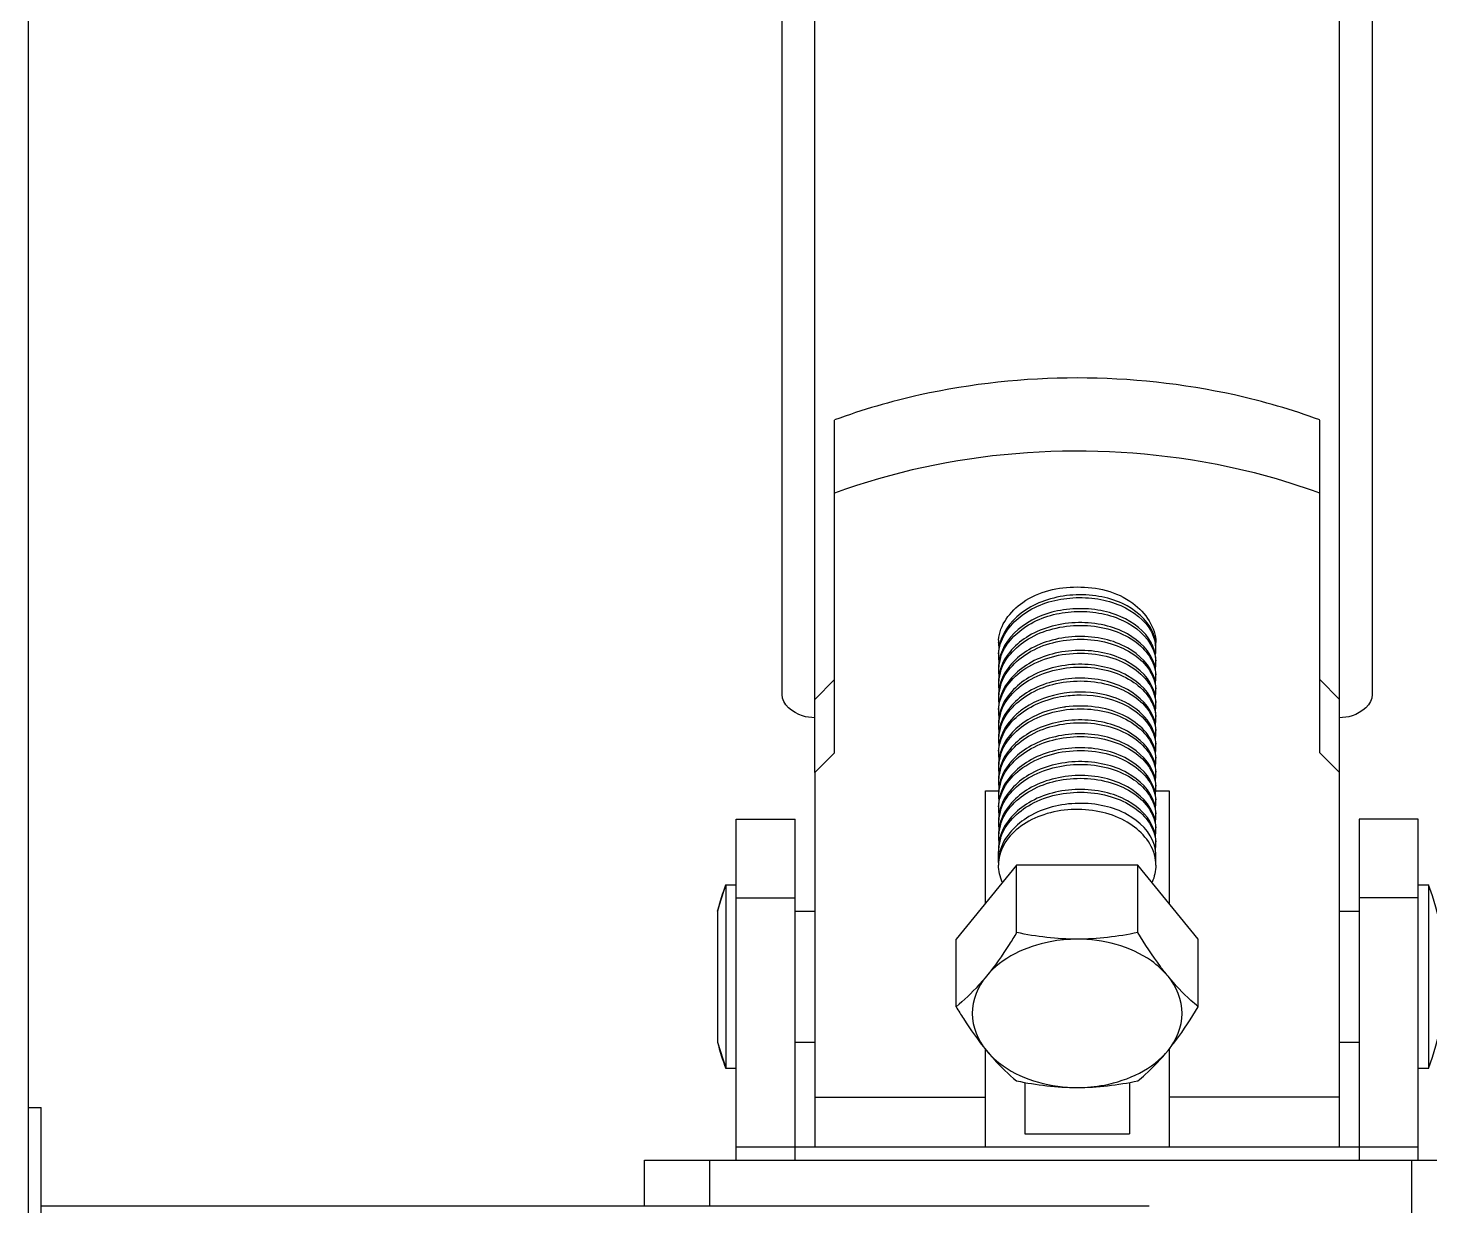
# Model space of a CAD drawing. Extents: x 69728788 to 150676229, y 20327566 to 43663798.
# Drawn here: x 75457883.2 to 75458370, y 20748053 to 20748462.2 of the extents above; entities that cross this region are included whole.
import ezdxf

# ---------------------------------------------------------------- set-up
doc = ezdxf.new("R2010")
doc.units = 0
doc.header["$LTSCALE"] = 1000
doc.header["$MEASUREMENT"] = 0
doc.layers.get('0').update_dxf_attribs({"linetype": 'CONTINUOUS'})
doc.layers.add('02___PRT_ALL_AXES', color=7, linetype='CONTINUOUS')

msp = doc.modelspace()

# ---------------------------------------------------------------- linework, layer by layer
at = {"color": 7, "linetype": 'Continuous'}
for p, q in [((75457883.25, 20750682.54), (75457883.25, 20747039.89)), ((75458145.06, 20748230.66), (75458145.06, 20749750.42)), ((75458349.96, 20749750.42), (75458349.96, 20748230.66)), ((75458156.45, 20748228.95), (75458156.45, 20749700.99)), ((75458338.58, 20748228.95), (75458338.58, 20749700.99)), ((75458220.19, 20748248.62), (75458220.19, 20748248.69)), ((75458156.45, 20748203.52), (75458156.45, 20748073.49)), ((75458338.58, 20748073.49), (75458338.58, 20748203.52)), ((75458215.64, 20748158.14), (75458215.64, 20748197.17)), ((75458279.39, 20748197.17), (75458279.39, 20748158.14)), ((75458129.13, 20748068.94), (75458129.13, 20748187.32)), ((75458129.13, 20748187.32), (75458149.62, 20748187.32)), ((75458149.62, 20748068.94), (75458149.62, 20748187.32)), ((75458365.9, 20748187.32), (75458345.41, 20748187.32)), ((75458345.41, 20748187.32), (75458345.41, 20748068.94)), ((75458365.9, 20748068.94), (75458365.9, 20748187.32)), ((75458220.65, 20748175.99), (75458220.19, 20748176.18)), ((75458220.19, 20748172.31), (75458220.19, 20748176.18)), ((75458274.83, 20748171.42), (75458274.83, 20748174.73)), ((75458226.48, 20748171.42), (75458205.45, 20748145.66)), ((75458268.54, 20748171.42), (75458226.48, 20748171.42)), ((75458289.57, 20748145.66), (75458268.54, 20748171.42)), ((75458125.48, 20748164.56), (75458129.13, 20748164.56)), ((75458129.13, 20748160), (75458149.62, 20748160)), ((75458365.9, 20748160), (75458345.41, 20748160)), ((75458365.9, 20748164.56), (75458369.54, 20748164.56)), ((75458149.62, 20748155.45), (75458156.45, 20748155.45)), ((75458338.58, 20748155.45), (75458345.41, 20748155.45)), ((75458215.64, 20748073.49), (75458215.64, 20748107.44)), ((75458279.39, 20748107.44), (75458279.39, 20748073.49)), ((75458125.48, 20748100.81), (75458129.13, 20748100.81)), ((75458365.9, 20748100.81), (75458369.54, 20748100.81)), ((75458229.3, 20748095.92), (75458229.3, 20748078.04)), ((75458265.73, 20748095.92), (75458265.73, 20748078.04)), ((75457883.25, 20748087.15), (75457887.8, 20748087.15)), ((75457887.8, 20748041.62), (75457887.8, 20748087.15)), ((75458156.45, 20748090.83), (75458215.64, 20748090.83)), ((75458338.58, 20748090.83), (75458279.39, 20748090.83)), ((75458229.3, 20748078.04), (75458265.73, 20748078.04)), ((75458129.13, 20748073.49), (75458365.9, 20748073.49)), ((75458097.25, 20748053), (75458097.25, 20748068.94)), ((75458097.25, 20748068.94), (75458484.28, 20748068.94)), ((75458120.02, 20748053), (75458120.02, 20748068.94)), ((75458363.62, 20748068.94), (75458363.62, 20747832.17)), ((75457887.8, 20748053), (75458272.56, 20748053))]:
    msp.add_line(p, q, dxfattribs=at)
for centre, radius, start, end in [((75458260.99, 20748246.87), 13.88, 16.463, 24.1462), ((75458234.9, 20748248.62), 14.71, 178.7568, 179.7371), ((75458234.88, 20748248.62), 14.69, 179.7373, 180), ((75458235.04, 20748248.62), 14.84, 180.017, 187.4905), ((75458235.39, 20748244.7), 15.2, 165.833, 172.4333), ((75458235.59, 20748244.66), 15.4, 165.5442, 165.8443), ((75458259.56, 20748240.38), 15.47, 29.635, 30.5689), ((75458260.12, 20748241.66), 14.83, 25.7531, 27.6632), ((75458260.64, 20748241.9), 14.26, 20.1759, 25.7754), ((75458261.53, 20748247.04), 13.32, 15.3164, 16.4117), ((75458261.78, 20748247.11), 13.06, 8.8387, 15.3294), ((75458261.94, 20748246.17), 12.9, 9.5494, 10.9745), ((75458262.07, 20748246.19), 12.76, 4.3772, 9.5535), ((75458262.04, 20748251.05), 12.79, 351.2051, 354.2165), ((75458262.02, 20748247.15), 12.81, 6.8038, 8.821), ((75458262.19, 20748247.17), 12.64, 0.0138, 6.8103), ((75458235.04, 20748244.75), 14.85, 172.4409, 179.9826), ((75458234.95, 20748243.79), 14.75, 176.2908, 179.9967), ((75458235.04, 20748243.79), 14.85, 180.0174, 187.5633), ((75458235.39, 20748239.87), 15.2, 165.6882, 172.5045), ((75458235.58, 20748238.87), 15.4, 162.4954, 170.6136), ((75458235.77, 20748239.78), 15.59, 162.517, 165.6934), ((75458261.11, 20748242.08), 13.75, 18.8402, 20.1483), ((75458261.3, 20748242.14), 13.55, 16.7965, 18.8416), ((75458261.68, 20748242.25), 13.16, 10.3064, 16.8137), ((75458262.11, 20748242.33), 12.73, 0.0321, 10.2928), ((75458262.18, 20748246.21), 12.66, 352.6975, 359.9837), ((75458262.22, 20748246.2), 12.62, 0.0037, 4.3716), ((75458235.04, 20748239.92), 14.84, 172.5135, 179.983), ((75458234.95, 20748238.96), 14.76, 176.2906, 179.9967), ((75458235.04, 20748238.96), 14.85, 180.0173, 187.5347), ((75458235.15, 20748238.94), 14.96, 170.6414, 176.2826), ((75458235.39, 20748235.04), 15.2, 165.7505, 172.4767), ((75458235.58, 20748234.04), 15.4, 162.4832, 170.5789), ((75458235.77, 20748234.95), 15.59, 162.5133, 165.755), ((75458261.53, 20748237.38), 13.32, 15.3039, 16.412), ((75458261.78, 20748237.45), 13.06, 8.839, 15.3168), ((75458262.14, 20748241.38), 12.69, 351.1952, 359.9741), ((75458262.14, 20748237.51), 12.69, 0.0261, 8.8331), ((75458262.24, 20748241.37), 12.59, 0.0047, 4.3399), ((75458235.04, 20748235.09), 14.85, 172.4851, 179.9829), ((75458234.95, 20748234.13), 14.76, 176.2901, 179.9967), ((75458235.04, 20748234.14), 14.85, 180.0171, 187.5223), ((75458235.15, 20748234.11), 14.96, 170.6064, 176.282), ((75458235.39, 20748230.21), 15.2, 165.7629, 172.465), ((75458235.58, 20748229.21), 15.4, 162.498, 170.6185), ((75458235.77, 20748230.12), 15.59, 162.501, 165.7673), ((75458261.53, 20748232.55), 13.32, 15.3602, 16.4085), ((75458261.78, 20748232.62), 13.06, 8.8275, 15.3735), ((75458262.14, 20748236.55), 12.69, 351.1826, 359.9739), ((75458262.14, 20748232.68), 12.69, 0.0261, 8.8211), ((75458262.24, 20748236.54), 12.59, 0.0047, 4.3394), ((75458235.04, 20748230.26), 14.85, 172.4732, 179.9828), ((75458234.95, 20748229.3), 14.75, 176.2908, 179.9967), ((75458235.05, 20748229.31), 14.86, 180.018, 187.7975), ((75458235.15, 20748229.28), 14.96, 170.6461, 176.2828), ((75458235.38, 20748225.39), 15.19, 165.7041, 172.7434), ((75458235.77, 20748225.29), 15.59, 162.5159, 165.7097), ((75458261.53, 20748227.72), 13.32, 15.3455, 16.4078), ((75458261.78, 20748227.79), 13.06, 8.8161, 15.3587), ((75458262.14, 20748231.72), 12.69, 351.1717, 359.9739), ((75458262.14, 20748227.85), 12.69, 0.026, 8.8097), ((75458262.24, 20748231.71), 12.59, 0.0047, 4.3395), ((75458235.03, 20748225.43), 14.84, 172.7542, 179.9843), ((75458234.95, 20748224.47), 14.75, 176.2906, 179.9967), ((75458235.04, 20748224.48), 14.85, 180.0174, 187.5513), ((75458235.39, 20748220.56), 15.2, 165.7267, 172.493), ((75458235.58, 20748219.55), 15.4, 162.4909, 170.6051), ((75458235.77, 20748220.46), 15.59, 162.5135, 165.7315), ((75458248.52, 20748188.7), 37.96, 97.612, 98.5483), ((75458252.36, 20748203.67), 26.15, 59.2313, 60.5207), ((75458261.53, 20748222.89), 13.32, 15.3562, 16.4067), ((75458261.78, 20748222.96), 13.06, 8.5831, 15.3704), ((75458262.13, 20748226.89), 12.7, 350.9429, 359.9728), ((75458262.15, 20748223.02), 12.69, 0.0243, 8.5745), ((75458262.24, 20748226.89), 12.59, 0.0047, 4.3394), ((75458235.04, 20748220.6), 14.85, 172.5017, 179.9829), ((75458234.95, 20748219.64), 14.76, 176.2904, 179.9967), ((75458235.04, 20748219.65), 14.85, 180.0173, 187.5367), ((75458235.15, 20748219.63), 14.96, 170.6329, 176.2824), ((75458235.39, 20748215.73), 15.2, 165.766, 172.4789), ((75458235.58, 20748214.72), 15.4, 162.488, 170.5957), ((75458235.77, 20748215.63), 15.59, 162.5087, 165.7704), ((75458261.53, 20748218.06), 13.32, 15.3803, 16.4044), ((75458261.77, 20748218.13), 13.06, 8.806, 15.3938), ((75458262.14, 20748222.06), 12.69, 351.161, 359.9738), ((75458262.14, 20748218.19), 12.69, 0.0259, 8.7993), ((75458262.24, 20748222.06), 12.59, 0.0047, 4.3393), ((75458235.04, 20748215.77), 14.85, 172.4872, 179.9829), ((75458234.95, 20748214.81), 14.76, 176.2903, 179.9967), ((75458235.04, 20748214.82), 14.85, 180.0173, 187.5328), ((75458235.15, 20748214.8), 14.96, 170.6233, 176.2823), ((75458235.39, 20748210.9), 15.2, 165.7649, 172.4752), ((75458235.77, 20748210.8), 15.59, 162.5058, 165.7693), ((75458261.52, 20748213.23), 13.32, 15.4324, 16.4009), ((75458261.77, 20748213.3), 13.06, 8.7871, 15.4463), ((75458262.14, 20748217.23), 12.69, 351.1413, 359.9737), ((75458262.14, 20748213.36), 12.69, 0.0258, 8.7798), ((75458262.24, 20748217.23), 12.59, 0.0047, 4.3389), ((75458235.04, 20748210.94), 14.85, 172.4835, 179.9829), ((75458234.95, 20748209.98), 14.76, 176.2866, 179.9968), ((75458235.03, 20748209.99), 14.84, 180.0162, 187.3323), ((75458235.38, 20748206.07), 15.2, 165.7459, 172.2807), ((75458235.58, 20748205.06), 15.4, 162.4871, 170.6053), ((75458235.78, 20748205.97), 15.61, 162.4516, 165.7498), ((75458261.73, 20748208.46), 13.11, 9.0944, 16.4713), ((75458262.13, 20748208.53), 12.7, 0.0272, 9.08), ((75458262.15, 20748212.4), 12.69, 351.4494, 359.976), ((75458262.23, 20748212.4), 12.6, 0.0046, 4.3456), ((75458235.05, 20748206.11), 14.85, 172.2882, 179.9823), ((75458234.95, 20748205.15), 14.75, 176.2903, 179.9967), ((75458235.04, 20748205.16), 14.85, 180.0172, 187.5261), ((75458235.15, 20748205.14), 14.96, 170.633, 176.2824), ((75458235.39, 20748201.24), 15.2, 165.7642, 172.4682), ((75458235.58, 20748200.23), 15.4, 162.4824, 170.5717), ((75458235.77, 20748201.14), 15.59, 162.5049, 165.7686), ((75458261.53, 20748203.58), 13.32, 15.3426, 16.4105), ((75458261.78, 20748203.64), 13.06, 8.8357, 15.3558), ((75458262.14, 20748207.57), 12.69, 351.1911, 359.9741), ((75458262.14, 20748203.7), 12.69, 0.0261, 8.8295), ((75458262.24, 20748207.57), 12.59, 0.0047, 4.3396), ((75458235.04, 20748201.29), 14.85, 172.4765, 179.9828), ((75458234.95, 20748200.32), 14.75, 176.29, 179.9967), ((75458235.04, 20748200.33), 14.85, 180.0171, 187.5169), ((75458235.15, 20748200.31), 14.96, 170.5993, 176.2819), ((75458235.39, 20748196.41), 15.2, 165.7627, 172.4595), ((75458235.58, 20748195.4), 15.4, 162.4829, 170.5782), ((75458235.77, 20748196.31), 15.59, 162.5002, 165.767), ((75458261.53, 20748198.75), 13.32, 15.3335, 16.4046), ((75458261.78, 20748198.81), 13.06, 8.8222, 15.3467), ((75458262.14, 20748202.74), 12.69, 351.178, 359.9739), ((75458262.14, 20748198.87), 12.69, 0.0259, 8.8159), ((75458262.24, 20748202.74), 12.59, 0.0047, 4.3395), ((75458235.04, 20748196.46), 14.85, 172.4677, 179.9827), ((75458234.95, 20748195.49), 14.75, 176.29, 179.9967), ((75458235.04, 20748195.5), 14.84, 180.017, 187.4489), ((75458235.15, 20748195.48), 14.96, 170.6057, 176.2819), ((75458235.39, 20748191.58), 15.2, 165.7631, 172.3902), ((75458235.77, 20748191.48), 15.59, 162.5007, 165.7672), ((75458261.53, 20748193.92), 13.32, 15.295, 16.4082), ((75458261.78, 20748193.98), 13.06, 8.8659, 15.3078), ((75458262.14, 20748197.92), 12.69, 351.2218, 359.9742), ((75458262.14, 20748194.04), 12.69, 0.0263, 8.8603), ((75458262.24, 20748197.91), 12.59, 0.0047, 4.3399), ((75458235.04, 20748191.63), 14.85, 172.3978, 179.9823), ((75458234.95, 20748190.66), 14.75, 176.29, 179.9967), ((75458235.04, 20748190.67), 14.85, 180.0171, 187.5089), ((75458235.39, 20748186.75), 15.2, 165.7634, 172.4513), ((75458235.58, 20748185.74), 15.4, 162.4867, 170.562), ((75458235.77, 20748186.65), 15.59, 162.5015, 165.7677), ((75458261.53, 20748189.09), 13.32, 15.3024, 16.4096), ((75458261.78, 20748189.15), 13.05, 8.6158, 15.3161), ((75458262.13, 20748193.09), 12.7, 350.9764, 359.9733), ((75458262.15, 20748189.21), 12.69, 0.0245, 8.608), ((75458262.24, 20748193.08), 12.59, 0.0047, 4.3399), ((75458262.24, 20748188.25), 12.59, 0.0047, 4.3399), ((75458235.04, 20748186.8), 14.85, 172.4594, 179.9827), ((75458234.95, 20748185.83), 14.76, 176.29, 179.9967), ((75458235.04, 20748185.84), 14.84, 180.017, 187.4917), ((75458235.15, 20748185.82), 14.96, 170.5894, 176.2819), ((75458235.39, 20748181.92), 15.2, 165.765, 172.4342), ((75458235.58, 20748180.91), 15.4, 162.4917, 170.5553), ((75458235.77, 20748181.82), 15.59, 162.5045, 165.7692), ((75458261.53, 20748184.26), 13.32, 15.3158, 16.4116), ((75458261.78, 20748184.32), 13.06, 8.8392, 15.3288), ((75458262.14, 20748188.26), 12.69, 351.1951, 359.9741), ((75458262.14, 20748184.38), 12.69, 0.0262, 8.8333), ((75458262.24, 20748183.42), 12.59, 0.0047, 4.3399), ((75458235.04, 20748181.97), 14.85, 172.4422, 179.9826), ((75458234.95, 20748181.01), 14.76, 176.2903, 179.9967), ((75458235.04, 20748181.01), 14.85, 180.0172, 187.5273), ((75458235.15, 20748180.99), 14.96, 170.5827, 176.2821), ((75458235.39, 20748177.09), 15.2, 165.7668, 172.4699), ((75458235.58, 20748176.08), 15.4, 162.4849, 170.5952), ((75458235.77, 20748176.99), 15.59, 162.5094, 165.7711), ((75458261.53, 20748179.43), 13.32, 15.3138, 16.4121), ((75458261.78, 20748179.49), 13.06, 8.8348, 15.3268), ((75458262.14, 20748183.43), 12.69, 351.1908, 359.9741), ((75458262.14, 20748179.55), 12.69, 0.0261, 8.8289), ((75458262.24, 20748178.59), 12.59, 0.0047, 4.3394), ((75458235.04, 20748177.14), 14.85, 172.4782, 179.9829), ((75458234.95, 20748176.18), 14.75, 176.2902, 179.9967), ((75458235.15, 20748176.16), 14.96, 170.6229, 176.2822), ((75458235.77, 20748172.17), 15.59, 162.5026, 165.791), ((75458261.53, 20748174.6), 13.32, 15.3664, 16.4089), ((75458261.77, 20748174.66), 13.06, 8.8239, 15.3798), ((75458262.14, 20748178.6), 12.69, 351.179, 359.9739), ((75458262.14, 20748174.72), 12.69, 0.0261, 8.8175)]:
    msp.add_arc(centre, radius, start, end, dxfattribs=at)
for points, knots in [([(75458273.66, 20748252.55), (75458271.71, 20748256.89), (75458265.13, 20748262.16), (75458254.96, 20748265.1), (75458246.04, 20748265.57), (75458237.26, 20748263.93), (75458227.52, 20748259.59), (75458221.88, 20748253.17), (75458220.67, 20748248.5)], [0, 0, 0, 0, 0.223773, 0.357617, 0.498713, 0.639512, 0.772857, 1, 1, 1, 1]), ([(75458220.92, 20748248.39), (75458222.35, 20748252.88), (75458230.09, 20748261.11), (75458243.28, 20748264.67), (75458254.62, 20748264.18), (75458264.57, 20748261.43), (75458271.09, 20748256.54), (75458273.26, 20748252.4)], [0, 0, 0, 0, 0.228509, 0.499781, 0.640257, 0.774022, 1, 1, 1, 1]), ([(75458273.26, 20748248.54), (75458271.09, 20748252.68), (75458264.56, 20748257.57), (75458254.59, 20748260.32), (75458243.23, 20748260.8), (75458230.04, 20748257.22), (75458222.31, 20748248.96), (75458220.9, 20748244.46)], [0, 0, 0, 0, 0.226055, 0.35988, 0.500401, 0.771641, 1, 1, 1, 1]), ([(75458220.9, 20748243.5), (75458222.29, 20748247.92), (75458229.82, 20748256.08), (75458242.75, 20748259.75), (75458253.95, 20748259.44), (75458263.9, 20748256.9), (75458270.51, 20748252.27), (75458272.88, 20748248.25)], [0, 0, 0, 0, 0.227348, 0.497152, 0.637415, 0.771604, 1, 1, 1, 1]), ([(75458274.3, 20748241.15), (75458272.98, 20748245.64), (75458266.87, 20748251.56), (75458256.91, 20748255.07), (75458247.89, 20748256), (75458238.84, 20748254.74), (75458228.59, 20748250.72), (75458222.4, 20748244.4), (75458220.9, 20748239.63)], [0, 0, 0, 0, 0.2172, 0.349119, 0.49007, 0.632362, 0.768232, 1, 1, 1, 1]), ([(75458220.9, 20748238.67), (75458222.49, 20748243.71), (75458229.27, 20748250.3), (75458240.26, 20748254.15), (75458249.86, 20748255.06), (75458259.16, 20748253.58), (75458267.14, 20748249.95), (75458272.87, 20748244.5), (75458274.62, 20748239.75), (75458274.8, 20748237.5)], [0, 0, 0, 0, 0.234601, 0.372819, 0.516614, 0.657142, 0.786237, 0.899566, 1, 1, 1, 1]), ([(75458274.3, 20748236.32), (75458272.98, 20748240.81), (75458266.87, 20748246.73), (75458256.91, 20748250.24), (75458247.89, 20748251.17), (75458238.84, 20748249.91), (75458228.59, 20748245.89), (75458222.4, 20748239.58), (75458220.9, 20748234.81)], [0, 0, 0, 0, 0.217195, 0.349114, 0.490063, 0.632357, 0.768233, 1, 1, 1, 1]), ([(75458220.9, 20748233.84), (75458222.49, 20748238.88), (75458229.26, 20748245.47), (75458240.25, 20748249.32), (75458249.86, 20748250.23), (75458259.16, 20748248.75), (75458267.13, 20748245.12), (75458272.87, 20748239.67), (75458274.62, 20748234.93), (75458274.8, 20748232.67)], [0, 0, 0, 0, 0.234601, 0.372807, 0.516599, 0.657132, 0.786232, 0.899564, 1, 1, 1, 1]), ([(75458220.22, 20748225.43), (75458220.39, 20748228.01), (75458222.28, 20748233.43), (75458228.63, 20748239.7), (75458237.38, 20748243.82), (75458247.42, 20748245.44), (75458257.46, 20748244.43), (75458266.22, 20748240.93), (75458272.63, 20748235.32), (75458274.61, 20748230.24), (75458274.8, 20748227.84)], [0, 0, 0, 0, 0.108836, 0.229817, 0.365008, 0.508761, 0.651467, 0.783424, 0.898808, 1, 1, 1, 1]), ([(75458274.3, 20748231.49), (75458272.98, 20748235.98), (75458266.87, 20748241.9), (75458256.91, 20748245.41), (75458247.89, 20748246.35), (75458238.83, 20748245.08), (75458228.59, 20748241.06), (75458222.4, 20748234.74), (75458220.9, 20748229.97)], [0, 0, 0, 0, 0.217199, 0.349123, 0.490078, 0.632366, 0.768232, 1, 1, 1, 1]), ([(75458274.3, 20748226.66), (75458272.98, 20748231.15), (75458266.87, 20748237.07), (75458256.91, 20748240.58), (75458247.89, 20748241.52), (75458238.84, 20748240.25), (75458228.59, 20748236.23), (75458222.4, 20748229.91), (75458220.9, 20748225.14)], [0, 0, 0, 0, 0.217199, 0.349123, 0.490079, 0.632367, 0.768233, 1, 1, 1, 1]), ([(75458220.9, 20748224.18), (75458222.49, 20748229.22), (75458229.27, 20748235.81), (75458240.26, 20748239.67), (75458249.86, 20748240.57), (75458259.16, 20748239.09), (75458267.13, 20748235.46), (75458272.87, 20748230.01), (75458274.62, 20748225.27), (75458274.8, 20748223.01)], [0, 0, 0, 0, 0.234599, 0.372817, 0.516611, 0.657137, 0.78623, 0.899563, 1, 1, 1, 1]), ([(75458274.3, 20748221.83), (75458272.98, 20748226.32), (75458266.87, 20748232.24), (75458256.91, 20748235.75), (75458247.89, 20748236.69), (75458238.84, 20748235.42), (75458228.59, 20748231.4), (75458222.4, 20748225.09), (75458220.9, 20748220.32)], [0, 0, 0, 0, 0.217199, 0.349112, 0.490063, 0.632356, 0.768233, 1, 1, 1, 1]), ([(75458220.9, 20748219.35), (75458222.49, 20748224.4), (75458229.27, 20748230.98), (75458240.26, 20748234.84), (75458249.86, 20748235.74), (75458259.16, 20748234.27), (75458267.13, 20748230.64), (75458272.87, 20748225.18), (75458274.62, 20748220.44), (75458274.8, 20748218.18)], [0, 0, 0, 0, 0.234599, 0.372814, 0.516606, 0.657131, 0.786224, 0.899562, 1, 1, 1, 1]), ([(75458156.45, 20748222.61), (75458154.98, 20748222.61), (75458150.24, 20748223.08), (75458145.06, 20748227.25), (75458145.06, 20748230.66)], [0, 0, 0, 0, 0.300361, 1, 1, 1, 1]), ([(75458220.22, 20748210.94), (75458220.37, 20748213.23), (75458221.87, 20748218.01), (75458226.99, 20748223.85), (75458234.25, 20748228.11), (75458239.91, 20748229.65), (75458242.88, 20748230.1)], [0, 0, 0, 0, 0.21682, 0.453957, 0.717085, 1, 1, 1, 1]), ([(75458266.18, 20748226.84), (75458263.58, 20748228.46), (75458251.79, 20748233.21), (75458237.3, 20748231.33), (75458229.35, 20748226.03)], [0, 0, 0, 0, 0.242438, 1, 1, 1, 1]), ([(75458242.88, 20748230.1), (75458244.85, 20748230.39), (75458252.44, 20748230.94), (75458260.33, 20748229.21), (75458265.23, 20748226.44)], [0, 0, 0, 0, 0.26131, 1, 1, 1, 1]), ([(75458349.96, 20748230.66), (75458349.96, 20748227.25), (75458344.78, 20748223.08), (75458340.04, 20748222.61), (75458338.58, 20748222.61)], [0, 0, 0, 0, 0.699639, 1, 1, 1, 1]), ([(75458242.88, 20748226.23), (75458237.89, 20748225.48), (75458228.77, 20748222.38), (75458222.19, 20748214.75), (75458220.9, 20748210.67)], [0, 0, 0, 0, 0.541307, 1, 1, 1, 1]), ([(75458229.35, 20748226.03), (75458228.33, 20748225.35), (75458224.72, 20748222.59), (75458221.9, 20748218.65), (75458220.9, 20748215.49)], [0, 0, 0, 0, 0.270094, 1, 1, 1, 1]), ([(75458220.9, 20748209.69), (75458222.49, 20748214.74), (75458229.27, 20748221.32), (75458240.26, 20748225.18), (75458249.86, 20748226.08), (75458259.16, 20748224.61), (75458267.13, 20748220.98), (75458272.87, 20748215.52), (75458274.62, 20748210.78), (75458274.8, 20748208.52)], [0, 0, 0, 0, 0.2346, 0.372814, 0.516605, 0.65714, 0.786235, 0.899567, 1, 1, 1, 1]), ([(75458274.3, 20748212.18), (75458272.8, 20748217.26), (75458265.3, 20748223.71), (75458253.73, 20748226.74), (75458246.9, 20748226.78), (75458243.49, 20748226.32)], [0, 0, 0, 0, 0.441714, 0.713654, 1, 1, 1, 1]), ([(75458265.74, 20748226.14), (75458268.21, 20748224.67), (75458272.48, 20748221.13), (75458274.61, 20748215.85), (75458274.8, 20748213.35)], [0, 0, 0, 0, 0.534403, 1, 1, 1, 1]), ([(75458274.3, 20748217), (75458274.02, 20748217.95), (75458272.34, 20748221.96), (75458268.99, 20748225.09), (75458266.18, 20748226.84)], [0, 0, 0, 0, 0.23168, 1, 1, 1, 1]), ([(75458274.3, 20748207.34), (75458272.98, 20748211.83), (75458266.87, 20748217.75), (75458256.91, 20748221.26), (75458247.89, 20748222.2), (75458238.84, 20748220.93), (75458228.59, 20748216.91), (75458222.4, 20748210.6), (75458220.9, 20748205.83)], [0, 0, 0, 0, 0.217198, 0.349118, 0.490075, 0.632362, 0.768234, 1, 1, 1, 1]), ([(75458220.9, 20748204.86), (75458222.49, 20748209.91), (75458229.27, 20748216.49), (75458240.26, 20748220.35), (75458249.86, 20748221.25), (75458259.16, 20748219.78), (75458267.13, 20748216.15), (75458272.87, 20748210.69), (75458274.62, 20748205.95), (75458274.8, 20748203.69)], [0, 0, 0, 0, 0.234603, 0.372813, 0.516604, 0.657136, 0.786228, 0.899564, 1, 1, 1, 1]), ([(75458274.3, 20748202.51), (75458272.98, 20748207), (75458266.87, 20748212.92), (75458256.91, 20748216.43), (75458247.9, 20748217.37), (75458238.84, 20748216.1), (75458228.59, 20748212.09), (75458222.4, 20748205.77), (75458220.9, 20748201)], [0, 0, 0, 0, 0.217202, 0.349116, 0.490071, 0.632358, 0.76823, 1, 1, 1, 1]), ([(75458220.9, 20748200.03), (75458222.49, 20748205.08), (75458229.27, 20748211.66), (75458240.26, 20748215.52), (75458249.86, 20748216.42), (75458259.16, 20748214.95), (75458267.13, 20748211.32), (75458272.87, 20748205.86), (75458274.62, 20748201.12), (75458274.8, 20748198.86)], [0, 0, 0, 0, 0.234605, 0.372816, 0.516608, 0.657138, 0.78623, 0.899566, 1, 1, 1, 1]), ([(75458220.22, 20748191.62), (75458220.39, 20748194.21), (75458222.28, 20748199.63), (75458228.63, 20748205.89), (75458237.38, 20748210.01), (75458247.42, 20748211.64), (75458257.46, 20748210.63), (75458266.22, 20748207.13), (75458272.63, 20748201.51), (75458274.61, 20748196.44), (75458274.8, 20748194.03)], [0, 0, 0, 0, 0.108831, 0.229813, 0.365006, 0.508762, 0.651468, 0.78342, 0.898809, 1, 1, 1, 1]), ([(75458274.3, 20748197.68), (75458272.98, 20748202.17), (75458266.87, 20748208.09), (75458256.91, 20748211.6), (75458247.89, 20748212.54), (75458238.84, 20748211.27), (75458228.59, 20748207.26), (75458222.4, 20748200.94), (75458220.9, 20748196.17)], [0, 0, 0, 0, 0.217202, 0.349116, 0.49007, 0.632359, 0.768228, 1, 1, 1, 1]), ([(75458274.3, 20748192.85), (75458272.98, 20748197.35), (75458266.87, 20748203.26), (75458256.91, 20748206.77), (75458247.89, 20748207.71), (75458238.84, 20748206.44), (75458228.59, 20748202.43), (75458222.4, 20748196.11), (75458220.9, 20748191.34)], [0, 0, 0, 0, 0.217202, 0.349116, 0.49007, 0.632359, 0.768228, 1, 1, 1, 1]), ([(75458220.9, 20748190.37), (75458222.49, 20748195.42), (75458229.27, 20748202), (75458240.26, 20748205.86), (75458249.86, 20748206.76), (75458259.16, 20748205.29), (75458267.13, 20748201.66), (75458272.87, 20748196.2), (75458274.62, 20748191.46), (75458274.8, 20748189.2)], [0, 0, 0, 0, 0.234607, 0.372817, 0.516612, 0.657139, 0.786233, 0.899567, 1, 1, 1, 1]), ([(75458274.3, 20748188.02), (75458272.98, 20748192.52), (75458266.87, 20748198.43), (75458256.91, 20748201.94), (75458247.89, 20748202.88), (75458238.84, 20748201.61), (75458228.59, 20748197.6), (75458222.4, 20748191.28), (75458220.9, 20748186.51)], [0, 0, 0, 0, 0.217201, 0.349117, 0.490069, 0.63236, 0.768228, 1, 1, 1, 1]), ([(75458220.9, 20748185.54), (75458222.49, 20748190.59), (75458229.27, 20748197.17), (75458240.26, 20748201.03), (75458249.86, 20748201.93), (75458259.16, 20748200.46), (75458267.13, 20748196.83), (75458272.87, 20748191.38), (75458274.62, 20748186.63), (75458274.8, 20748184.37)], [0, 0, 0, 0, 0.234605, 0.372817, 0.516611, 0.657139, 0.786234, 0.899567, 1, 1, 1, 1]), ([(75458274.3, 20748183.19), (75458272.98, 20748187.69), (75458266.87, 20748193.61), (75458256.91, 20748197.11), (75458247.89, 20748198.05), (75458238.84, 20748196.79), (75458228.59, 20748192.77), (75458222.4, 20748186.45), (75458220.9, 20748181.68)], [0, 0, 0, 0, 0.2172, 0.349118, 0.490069, 0.632361, 0.76823, 1, 1, 1, 1]), ([(75458220.9, 20748180.72), (75458222.49, 20748185.76), (75458229.27, 20748192.34), (75458240.26, 20748196.2), (75458249.86, 20748197.1), (75458259.16, 20748195.63), (75458267.14, 20748192), (75458272.87, 20748186.55), (75458274.62, 20748181.8), (75458274.8, 20748179.54)], [0, 0, 0, 0, 0.234601, 0.372817, 0.516613, 0.65714, 0.786235, 0.899567, 1, 1, 1, 1]), ([(75458274.3, 20748178.36), (75458272.98, 20748182.86), (75458266.87, 20748188.78), (75458256.91, 20748192.28), (75458247.89, 20748193.22), (75458238.84, 20748191.96), (75458228.59, 20748187.94), (75458222.4, 20748181.62), (75458220.9, 20748176.85)], [0, 0, 0, 0, 0.217197, 0.349115, 0.490066, 0.632359, 0.768233, 1, 1, 1, 1])]:
    msp.add_open_spline(points, degree=3, knots=knots, dxfattribs=at)
for points in [[(75458220.22, 20748244.74), (75458220.3, 20748245.98), (75458220.54, 20748247.21), (75458220.92, 20748248.39)], [(75458273.01, 20748248.03), (75458273.99, 20748246.3), (75458274.65, 20748244.31), (75458274.8, 20748242.33)], [(75458273.26, 20748252.4), (75458273.88, 20748251.22), (75458274.34, 20748249.94), (75458274.6, 20748248.62)], [(75458220.65, 20748175.99), (75458220.35, 20748174.79), (75458220.19, 20748173.55), (75458220.19, 20748172.31)]]:
    msp.add_open_spline(points, degree=3, dxfattribs=at)
at = {"layer": '02___PRT_ALL_AXES', "color": 7, "linetype": 'Continuous'}
for p, q in [((75458163.28, 20748210.41), (75458163.28, 20748326)), ((75458331.75, 20748210.41), (75458331.75, 20748326)), ((75458220.19, 20748248.62), (75458220.19, 20748248.69)), ((75458163.28, 20748235.85), (75458156.45, 20748228.95)), ((75458338.58, 20748228.95), (75458331.75, 20748235.85)), ((75458156.45, 20748203.52), (75458156.45, 20748228.95)), ((75458338.58, 20748203.52), (75458338.58, 20748228.95)), ((75458163.28, 20748210.41), (75458156.45, 20748203.52)), ((75458338.58, 20748203.52), (75458331.75, 20748210.41)), ((75458215.64, 20748197.17), (75458220.19, 20748197.17)), ((75458274.83, 20748197.17), (75458279.39, 20748197.17)), ((75458220.19, 20748172.31), (75458220.19, 20748176.18)), ((75458274.83, 20748171.42), (75458274.83, 20748174.73)), ((75458226.48, 20748147.96), (75458226.48, 20748171.42)), ((75458268.54, 20748147.96), (75458268.54, 20748171.42)), ((75458122.62, 20748155.45), (75458125.48, 20748164.56)), ((75458125.48, 20748164.56), (75458125.48, 20748100.81)), ((75458125.48, 20748164.56), (75458129.13, 20748164.56)), ((75458365.9, 20748164.56), (75458369.54, 20748164.56)), ((75458369.54, 20748164.56), (75458369.54, 20748100.81)), ((75458122.62, 20748155.45), (75458122.62, 20748109.92)), ((75458149.62, 20748155.45), (75458156.45, 20748155.45)), ((75458338.58, 20748155.45), (75458345.41, 20748155.45)), ((75458205.45, 20748122.2), (75458205.45, 20748145.66)), ((75458289.57, 20748122.2), (75458289.57, 20748145.66)), ((75458122.62, 20748109.92), (75458125.48, 20748100.81)), ((75458149.62, 20748109.92), (75458156.45, 20748109.92)), ((75458338.58, 20748109.92), (75458345.41, 20748109.92)), ((75458125.48, 20748100.81), (75458129.13, 20748100.81)), ((75458365.9, 20748100.81), (75458369.54, 20748100.81))]:
    msp.add_line(p, q, dxfattribs=at)
for centre, radius, start, end in [((75458242.49, 20748110.46), 229.64, 102.4606, 110.1778), ((75458252.54, 20748110.46), 229.64, 69.8222, 77.5394), ((75458233.84, 20748248.69), 13.65, 176.3051, 179.9979), ((75458233.91, 20748248.69), 13.72, 180.0148, 187.3003), ((75458261.2, 20748248.69), 13.64, 357.0544, 359.9988), ((75458260.53, 20748171.31), 14.32, 13.5882, 15.7069), ((75458260.92, 20748171.4), 13.91, 0.0785, 13.6173), ((75458233.83, 20748171.41), 13.64, 176.2826, 179.9965), ((75458210.79, 20748132.68), 91.07, 159.5127, 165.5225), ((75458284.23, 20748132.68), 91.07, 339.5127, 20.4873), ((75458210.79, 20748132.68), 91.07, 194.4775, 200.4873)]:
    msp.add_arc(centre, radius, start, end, dxfattribs=at)
for points in [[(75458302.09, 20748334.69), (75458266.57, 20748342.57), (75458228.46, 20748342.57), (75458192.94, 20748334.69)], [(75458221.52, 20748165.46), (75458220.68, 20748167.31), (75458220.19, 20748169.38), (75458220.19, 20748171.42)], [(75458274.83, 20748171.42), (75458274.83, 20748169.38), (75458274.35, 20748167.31), (75458273.5, 20748165.46)], [(75458247.51, 20748145.66), (75458240.46, 20748145.66), (75458233.39, 20748146.55), (75458226.48, 20748147.96)], [(75458268.54, 20748147.96), (75458261.63, 20748146.55), (75458254.56, 20748145.66), (75458247.51, 20748145.66)], [(75458215.97, 20748132.78), (75458213.06, 20748129.22), (75458209.11, 20748119.9), (75458213.06, 20748110.58), (75458215.97, 20748107.02)], [(75458279.06, 20748107.02), (75458281.96, 20748110.58), (75458285.92, 20748119.9), (75458281.96, 20748129.22), (75458279.06, 20748132.78)], [(75458226.48, 20748096.44), (75458233.39, 20748095.03), (75458240.46, 20748094.14), (75458247.51, 20748094.14)], [(75458247.51, 20748094.14), (75458254.56, 20748094.14), (75458261.63, 20748095.03), (75458268.54, 20748096.44)]]:
    msp.add_open_spline(points, degree=3, dxfattribs=at)
for points, knots in [([(75458331.75, 20748300.57), (75458318.52, 20748305.45), (75458263.49, 20748319.94), (75458203.33, 20748315.34), (75458163.28, 20748300.57)], [0, 0, 0, 0, 0.248287, 1, 1, 1, 1]), ([(75458220.22, 20748249.57), (75458220.55, 20748254.74), (75458228.84, 20748265.52), (75458240.97, 20748268.01), (75458247.51, 20748268.01)], [0, 0, 0, 0, 0.442357, 1, 1, 1, 1]), ([(75458247.51, 20748268.01), (75458254.22, 20748268.01), (75458266.7, 20748265.45), (75458274.83, 20748253.96), (75458274.83, 20748248.69)], [0, 0, 0, 0, 0.559767, 1, 1, 1, 1]), ([(75458274.31, 20748175.18), (75458272.91, 20748180.16), (75458266.14, 20748186.7), (75458255.19, 20748190.36), (75458245.48, 20748191.1), (75458236.03, 20748189.4), (75458227.92, 20748185.47), (75458222.1, 20748179.66), (75458220.38, 20748174.67), (75458220.22, 20748172.3)], [0, 0, 0, 0, 0.226573, 0.36295, 0.506452, 0.648024, 0.779263, 0.895686, 1, 1, 1, 1]), ([(75458226.48, 20748147.96), (75458225.64, 20748146.58), (75458222.37, 20748141.36), (75458218.84, 20748136.29), (75458215.97, 20748132.78)], [0, 0, 0, 0, 0.26296, 1, 1, 1, 1]), ([(75458247.51, 20748145.66), (75458244.36, 20748145.66), (75458232.91, 20748144.65), (75458221.27, 20748139.28), (75458215.97, 20748132.78)], [0, 0, 0, 0, 0.273399, 1, 1, 1, 1]), ([(75458279.06, 20748132.78), (75458277.4, 20748134.81), (75458268.7, 20748142.64), (75458256.46, 20748145.66), (75458247.51, 20748145.66)], [0, 0, 0, 0, 0.226783, 1, 1, 1, 1]), ([(75458279.06, 20748132.78), (75458278.14, 20748133.9), (75458274.37, 20748138.77), (75458271, 20748143.94), (75458268.54, 20748147.96)], [0, 0, 0, 0, 0.234887, 1, 1, 1, 1]), ([(75458215.97, 20748132.78), (75458215.1, 20748131.72), (75458211.87, 20748127.94), (75458208.25, 20748124.49), (75458205.45, 20748122.2)], [0, 0, 0, 0, 0.2742, 1, 1, 1, 1]), ([(75458289.57, 20748122.2), (75458288.7, 20748122.92), (75458284.91, 20748126.15), (75458281.49, 20748129.8), (75458279.06, 20748132.78)], [0, 0, 0, 0, 0.227749, 1, 1, 1, 1]), ([(75458205.45, 20748122.2), (75458206.3, 20748120.82), (75458209.56, 20748115.6), (75458213.1, 20748110.54), (75458215.97, 20748107.02)], [0, 0, 0, 0, 0.26296, 1, 1, 1, 1]), ([(75458279.06, 20748107.02), (75458279.97, 20748108.14), (75458283.75, 20748113.01), (75458287.11, 20748118.18), (75458289.57, 20748122.2)], [0, 0, 0, 0, 0.234887, 1, 1, 1, 1]), ([(75458215.97, 20748107.02), (75458216.83, 20748105.96), (75458220.06, 20748102.18), (75458223.68, 20748098.73), (75458226.48, 20748096.44)], [0, 0, 0, 0, 0.2742, 1, 1, 1, 1]), ([(75458215.97, 20748107.02), (75458217.63, 20748104.99), (75458226.33, 20748097.16), (75458238.57, 20748094.14), (75458247.51, 20748094.14)], [0, 0, 0, 0, 0.226783, 1, 1, 1, 1]), ([(75458247.51, 20748094.14), (75458250.67, 20748094.14), (75458262.11, 20748095.15), (75458273.75, 20748100.52), (75458279.06, 20748107.02)], [0, 0, 0, 0, 0.273399, 1, 1, 1, 1]), ([(75458268.54, 20748096.44), (75458269.42, 20748097.16), (75458273.2, 20748100.4), (75458276.63, 20748104.04), (75458279.06, 20748107.02)], [0, 0, 0, 0, 0.227749, 1, 1, 1, 1])]:
    msp.add_open_spline(points, degree=3, knots=knots, dxfattribs=at)

doc.saveas('drawing.dxf')
